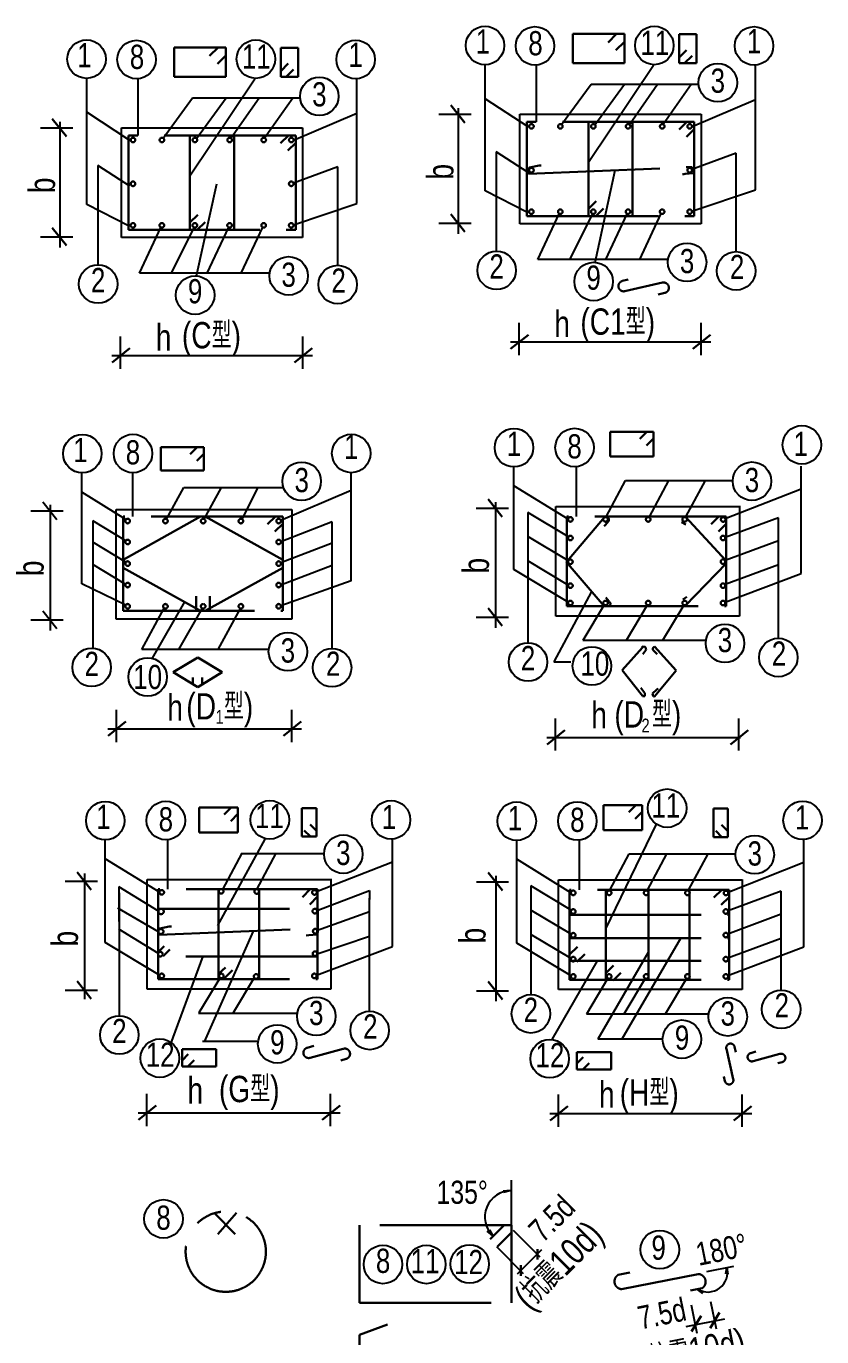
# Model space of a CAD drawing. Extents: x 299218 to 746073, y -331171 to -40619.
# Drawn here: x 432676 to 440236, y -112433 to -99984 of the extents above; entities that cross this region are included whole.
import ezdxf
from ezdxf.enums import TextEntityAlignment as Align

# ---------------------------------------------------------------- set-up
doc = ezdxf.new("R2010")
doc.units = 0
doc.header["$LTSCALE"] = 1000
doc.header["$MEASUREMENT"] = 0
doc.linetypes.add('CENTER', pattern=[2, 1.25, -0.25, 0.25, -0.25])
doc.layers.add('1', color=1, linetype='CENTER', lineweight=30)
doc.layers.add('2', color=7, linetype='Continuous')
doc.styles.add('GS_Rein', font='GS_TXT.shx', dxfattribs={"width": 0.7, "bigfont": 'GS_HZTXT.shx'})

msp = doc.modelspace()

# ---------------------------------------------------------------- linework, layer by layer
at = {"layer": '1', "color": 6}
for p, q in [((438360.3, -100057.1, -10465.2), (437869.7, -100057.1, -10465.2)), ((437869.7, -100057.1, -10465.2), (437869.7, -100334.7, -10465.2)), ((438284.9, -100057.1, -10465.2), (438205, -100137, -10465.2)), ((438360.3, -100334.7, -10465.2), (438360.3, -100057.1, -10465.2)), ((438880.5, -100058.2, -10465.2), (439045, -100058.2, -10465.2)), ((438880.5, -100336, -10465.2), (438880.5, -100058.2, -10465.2)), ((439045, -100058.2, -10465.2), (439045, -100336, -10465.2)), ((434573.9, -100186.5, -10465.2), (434083.4, -100186.5, -10465.2)), ((434083.4, -100186.5, -10465.2), (434083.4, -100464.1, -10465.2)), ((434498.6, -100186.5, -10465.2), (434418.6, -100266.5, -10465.2)), ((434573.9, -100464.1, -10465.2), (434573.9, -100186.5, -10465.2)), ((435094.2, -100187.6, -10465.2), (435258.7, -100187.6, -10465.2)), ((435094.2, -100465.5, -10465.2), (435094.2, -100187.6, -10465.2)), ((435258.7, -100187.6, -10465.2), (435258.7, -100465.5, -10465.2)), ((438360.3, -100132.5, -10465.2), (438280.3, -100212.4, -10465.2)), ((438880.5, -100281, -10465.2), (438951.6, -100209.9, -10465.2)), ((434573.9, -100261.9, -10465.2), (434494, -100341.8, -10465.2)), ((435094.2, -100410.4, -10465.2), (435165.2, -100339.4, -10465.2)), ((437869.7, -100334.7, -10465.2), (438360.3, -100334.7, -10465.2)), ((439045, -100336, -10465.2), (438880.5, -100336, -10465.2)), ((438932.2, -100336, -10465.2), (439003.2, -100265, -10465.2)), ((434083.4, -100464.1, -10465.2), (434573.9, -100464.1, -10465.2)), ((435258.7, -100465.5, -10465.2), (435094.2, -100465.5, -10465.2)), ((435145.8, -100465.5, -10465.2), (435216.8, -100394.4, -10465.2)), ((436710.3, -100734.2, -10465.2), (436845.3, -100903, -10465.2)), ((432924, -100863.6, -10465.2), (433058.9, -101032.4, -10465.2)), ((439023.2, -100892.2, -10465.2), (437433.2, -100892.2, -10465.2)), ((437433.2, -100892.2, -10465.2), (437433.2, -101789.3, -10465.2)), ((438017.8, -101789.3, -10465.2), (438017.8, -100892.2, -10465.2)), ((438438.6, -101789.3, -10465.2), (438438.6, -100892.2, -10465.2)), ((438953.4, -100892.2, -10465.2), (438879.4, -100966.2, -10465.2)), ((439023.2, -100961.9, -10465.2), (438949.2, -101035.9, -10465.2)), ((439023.2, -101789.3, -10465.2), (439023.2, -100892.2, -10465.2)), ((435236.9, -101021.6, -10465.2), (433646.8, -101021.6, -10465.2)), ((433646.8, -101021.6, -10465.2), (433646.8, -101918.8, -10465.2)), ((434231.4, -101918.8, -10465.2), (434231.4, -101021.6, -10465.2)), ((434652.2, -101918.8, -10465.2), (434652.2, -101021.6, -10465.2)), ((435167.1, -101021.6, -10465.2), (435093.1, -101095.6, -10465.2)), ((435236.9, -101918.8, -10465.2), (435236.9, -101021.6, -10465.2)), ((435236.9, -101091.4, -10465.2), (435162.9, -101165.4, -10465.2)), ((437449.5, -101386.1), (439002.9, -101321.9)), ((438017.8, -101719.6, -10465.2), (438091.8, -101645.6, -10465.2)), ((434231.4, -101849, -10465.2), (434305.4, -101775, -10465.2)), ((436710.3, -101769.4, -10465.2), (436845.3, -101938.1, -10465.2)), ((437433.2, -101789.3, -10465.2), (439023.2, -101789.3, -10465.2)), ((438087.6, -101789.3, -10465.2), (438161.6, -101715.3, -10465.2)), ((432924, -101898.8, -10465.2), (433058.9, -102067.5, -10465.2)), ((433646.8, -101918.8, -10465.2), (435236.9, -101918.8, -10465.2)), ((434301.2, -101918.8, -10465.2), (434375.2, -101844.8, -10465.2)), ((438342.1, -102403.8), (438394.9, -102391.3)), ((438365.1, -102501.1), (438721.3, -102419.8)), ((438682, -102531.8), (438744.4, -102517.1)), ((437448.2, -102914.1, -10465.2), (437279.4, -103049, -10465.2)), ((439179.4, -102914.1, -10465.2), (439010.7, -103049, -10465.2)), ((433661.8, -103043.5, -10465.2), (433493.1, -103178.4, -10465.2)), ((435393.1, -103043.5, -10465.2), (435224.3, -103178.4, -10465.2)), ((438635.3, -103836.9), (438226.5, -103836.9)), ((438226.5, -103836.9), (438226.5, -104069.8)), ((438572.5, -103836.9), (438505.9, -103903.5)), ((438635.3, -103899.7), (438568.7, -103966.3)), ((438635.3, -104069.8), (438635.3, -103836.9)), ((433955.1, -103981.8), (433955.1, -104203.8)), ((434363.9, -103981.8), (433955.1, -103981.8)), ((434301.1, -103981.8), (434234.5, -104048.4)), ((434363.9, -104044.6), (434297.3, -104111.2)), ((434363.9, -104203.8), (434363.9, -103981.8)), ((438226.5, -104069.8), (438635.3, -104069.8)), ((433955.1, -104203.8), (434363.9, -104203.8)), ((437064.8, -104476.3), (437199.7, -104645.1)), ((435113.1, -104641.5), (433596.7, -104641.5)), ((433596.7, -105052), (434332, -104641.5)), ((433596.7, -104641.5), (433596.7, -105538.6)), ((435113.1, -105052), (434377.8, -104641.5)), ((435043.3, -104641.5), (434969.3, -104715.5)), ((435113.1, -105538.6), (435113.1, -104641.5)), ((437812.3, -104639.6), (437812.3, -105494.2)), ((439328.7, -104639.6), (437812.3, -104639.6)), ((438904.3, -104694.5), (438945.2, -104718.4)), ((438942, -104643), (439323.4, -105058.1)), ((439184.6, -104713.7), (439258.6, -104639.7)), ((439328.7, -105494.2), (439328.7, -104639.6)), ((435113.1, -104711.2), (435039.1, -104785.2)), ((439254.4, -104783.5), (439328.4, -104709.5)), ((433596.7, -105128.1), (434332, -105538.6)), ((435113.1, -105128.1), (434377.8, -105538.6)), ((438938.4, -105490.7), (439330.2, -105085.8)), ((434290.8, -105540.5), (434290.8, -105398)), ((434419.4, -105540.5), (434419.4, -105398)), ((438914.3, -105428.9), (438952, -105405)), ((433596.7, -105538.6), (435113.1, -105538.6)), ((437064.8, -105511.5), (437199.7, -105680.2)), ((437812.3, -105494.2), (439328.7, -105494.2)), ((438339.7, -106101.6), (438531.9, -105884.1)), ((438646.4, -105875.1), (438850.7, -106103.3)), ((434072.9, -106121.2), (434305.4, -105979.6)), ((434537.8, -106121.2), (434305.4, -105979.6)), ((434072.9, -106121.2), (434305.4, -106262.8)), ((434260.6, -106236.9), (434260.6, -106171)), ((434537.8, -106121.2), (434305.4, -106262.8)), ((434347.8, -106236.9), (434347.8, -106171)), ((438339.7, -106101.6), (438531.9, -106344.7)), ((438850.7, -106103.3), (438646.4, -106352.4)), ((433622.6, -106589.4), (433453.8, -106724.3)), ((435289.7, -106589.4), (435120.9, -106724.3)), ((437793.6, -106671.4), (437624.8, -106806.4)), ((439537.7, -106671.4), (439369, -106806.4)), ((434318, -107404.4, -7848.9), (434318, -107641.8, -7848.9)), ((434685.9, -107404.4, -7848.9), (434318, -107404.4, -7848.9)), ((434623.1, -107404.4, -7848.9), (434556.5, -107471, -7848.9)), ((434685.9, -107641.8, -7848.9), (434685.9, -107404.4, -7848.9)), ((435296, -107411.2, -7848.9), (435433.1, -107411.2, -7848.9)), ((435296, -107681.6, -7848.9), (435296, -107411.2, -7848.9)), ((435433.1, -107411.2, -7848.9), (435433.1, -107681.6, -7848.9)), ((438530.2, -107384.6, -2616.3), (438162.3, -107384.6, -2616.3)), ((438162.3, -107384.6, -2616.3), (438162.3, -107622.1, -2616.3)), ((438467.4, -107384.6, -2616.3), (438400.8, -107451.2, -2616.3)), ((438530.2, -107622.1, -2616.3), (438530.2, -107384.6, -2616.3)), ((439206.3, -107416.1, -2616.3), (439343.4, -107416.1, -2616.3)), ((439206.3, -107686.6, -2616.3), (439206.3, -107416.1, -2616.3)), ((439343.4, -107416.1, -2616.3), (439343.4, -107686.6, -2616.3)), ((434685.9, -107467.1, -7848.9), (434619.3, -107533.7, -7848.9)), ((438530.2, -107447.4, -2616.3), (438463.6, -107514, -2616.3)), ((434318, -107641.8, -7848.9), (434685.9, -107641.8, -7848.9)), ((435433.1, -107681.6, -7848.9), (435296, -107681.6, -7848.9)), ((435377.3, -107681.6, -7848.9), (435318.1, -107622.4, -7848.9)), ((435433.1, -107625.8, -7848.9), (435373.9, -107566.6, -7848.9)), ((438162.3, -107622.1, -2616.3), (438530.2, -107622.1, -2616.3)), ((439343.4, -107686.6, -2616.3), (439206.3, -107686.6, -2616.3)), ((439287.6, -107686.6, -2616.3), (439228.4, -107627.4, -2616.3)), ((439343.4, -107630.8, -2616.3), (439284.2, -107571.6, -2616.3)), ((433159.3, -108018.9, -7848.9), (433294.2, -108187.7, -7848.9)), ((437065.6, -108023.9, -2616.3), (437200.6, -108192.7, -2616.3)), ((433928.8, -108182.2, -7848.9), (433928.8, -109036.8, -7848.9)), ((435445.2, -108182.2, -7848.9), (433928.8, -108182.2, -7848.9)), ((434503.5, -108184, -7848.9), (434503.5, -109032.4, -7848.9)), ((434888.5, -108184, -7848.9), (434888.5, -109036.3, -7848.9)), ((435301.1, -108256.4, -7848.9), (435375.1, -108182.4, -7848.9)), ((435445.2, -109036.8, -7848.9), (435445.2, -108182.2, -7848.9)), ((438979.6, -109033.6, -2616.3), (438979.6, -108178.9, -2616.3)), ((435370.9, -108326.1, -7848.9), (435444.9, -108252.1, -7848.9)), ((437839.1, -108187.2, -2616.3), (437839.1, -109041.8, -2616.3)), ((439355.6, -108187.2, -2616.3), (437839.1, -108187.2, -2616.3)), ((438183.9, -109041.8, -2616.3), (438183.9, -108187.2, -2616.3)), ((438588.3, -109041.8, -2616.3), (438588.3, -108187.2, -2616.3)), ((439211.4, -108261.3, -2616.3), (439285.4, -108187.3, -2616.3)), ((439281.2, -108331.1, -2616.3), (439355.2, -108257.1, -2616.3)), ((439355.6, -109041.8, -2616.3), (439355.6, -108187.2, -2616.3)), ((433928.8, -108366.8, -7848.9), (435446.7, -108366.8, -7848.9)), ((435446.7, -108366.8, -7848.9), (435443, -108822.3, -7848.9)), ((437839.1, -108425.2, -2616.3), (439355.6, -108425.2, -2616.3)), ((433936.2, -108614.8, -7848.9), (435426.4, -108553.4, -7848.9)), ((433928.8, -108822.3, -7848.9), (433928.8, -108573, -7848.9)), ((433928.8, -108573, -7848.9), (433928.8, -108610.8, -7848.9)), ((437839.1, -108646.5, -2616.3), (439355.6, -108646.5, -2616.3)), ((433928.8, -108780.5, -7848.9), (433985.9, -108721.8, -7848.9)), ((433978.6, -108817.1, -7848.9), (434039.3, -108755.7, -7848.9)), ((437839.1, -108801.7, -2616.3), (437913.1, -108727.6, -2616.3)), ((437908.9, -108871.4, -2616.3), (437982.9, -108797.4, -2616.3)), ((435443, -108822.3, -7848.9), (433928.8, -108822.3, -7848.9)), ((434503.5, -108986.7, -7848.9), (434569.9, -108925.4, -7848.9)), ((437839.1, -108862.9, -2616.3), (439355.6, -108862.9, -2616.3)), ((438183.9, -108979.8, -2616.3), (438257.9, -108905.8, -2616.3)), ((433159.3, -109054.1, -7848.9), (433294.2, -109222.9, -7848.9)), ((433928.8, -109036.8, -7848.9), (435445.2, -109036.8, -7848.9)), ((434553.3, -109032.4, -7848.9), (434619.6, -108965.8, -7848.9)), ((434619.6, -108965.8, -7848.9), (434636.2, -108950.2, -7848.9)), ((437839.1, -109041.8, -2616.3), (439355.6, -109041.8, -2616.3)), ((438253.7, -109049.5, -2616.3), (438327.7, -108975.5, -2616.3)), ((437065.6, -109059.1, -2616.3), (437200.6, -109227.8, -2616.3)), ((435407.8, -109669.8, -7848.9), (435346.1, -109687.5, -7848.9)), ((439419.7, -109729.6, -2616.3), (439407.8, -109679, -2616.3)), ((434156.9, -109700.2, -7848.9), (434156.9, -109864.5, -7848.9)), ((434480.6, -109700.2, -7848.9), (434156.9, -109700.2, -7848.9)), ((434156.9, -109808.6, -7848.9), (434216.1, -109749.4, -7848.9)), ((434480.9, -109864.5, -7848.9), (434480.9, -109700.2, -7848.9)), ((435689.3, -109697.3, -7848.9), (435373.6, -109783.6, -7848.9)), ((435716.8, -109793.5, -7848.9), (435664.6, -109808.4, -7848.9)), ((437909.2, -109728.4, -2616.3), (437909.2, -109892.7, -2616.3)), ((438232.9, -109728.4, -2616.3), (437909.2, -109728.4, -2616.3)), ((437909.2, -109836.9, -2616.3), (437968.4, -109777.7, -2616.3)), ((438233.2, -109892.7, -2616.3), (438233.2, -109728.4, -2616.3)), ((439394.8, -109986.2, -2616.3), (439329, -109697.7, -2616.3)), ((439610.3, -109723.4, -2616.3), (439560.3, -109737.7, -2616.3)), ((439838.3, -109745.7, -2616.3), (439582.5, -109815.5, -2616.3)), ((434156.9, -109864.5, -7848.9), (434480.9, -109864.5, -7848.9)), ((434212.7, -109864.5, -7848.9), (434271.9, -109805.3, -7848.9)), ((437909.2, -109892.7, -2616.3), (438233.2, -109892.7, -2616.3)), ((437965, -109892.7, -2616.3), (438024.2, -109833.5, -2616.3)), ((439860.6, -109823.5, -2616.3), (439818.3, -109835.6, -2616.3)), ((439316, -110004.9, -2616.3), (439305.9, -109962.1, -2616.3)), ((433912.2, -110237, -7848.9), (433743.4, -110372, -7848.9)), ((435658.4, -110237, -7848.9), (435489.6, -110372, -7848.9)), ((437822.5, -110243.5, -2616.3), (437653.7, -110378.4, -2616.3)), ((439568.7, -110243.5, -2616.3), (439399.9, -110378.4, -2616.3)), ((434462.2, -111257.3, -5232.6), (434662.3, -111457.3, -5232.6)), ((434674.8, -111257.3, -5232.6), (434495.5, -111457.3, -5232.6)), ((435843.7, -111371.6, -5232.6), (435843.7, -112109.5, -5232.6)), ((437286, -111371.6, -5232.6), (435843.7, -111371.6, -5232.6)), ((437216.2, -111371.6, -5232.6), (437083.3, -111504.4, -5232.6)), ((437286, -112109.5, -5232.6), (437286, -111371.6, -5232.6)), ((437286, -111441.3, -5232.6), (437153.1, -111574.2, -5232.6)), ((437533.1, -111600.8, -5232.6), (437533.1, -111700.5, -5232.6)), ((437376.6, -111753.8, -5232.6), (437376.6, -111853.5, -5232.6)), ((438299.8, -111846.2, -5232.6), (438411, -111823, -5232.6)), ((438333.1, -111980.6, -5232.6), (439061.6, -111836.9, -5232.6)), ((438989, -111994.2, -5232.6), (439100.2, -111971, -5232.6)), ((435843.7, -112109.5, -5232.6), (437286, -112109.5, -5232.6)), ((435843.3, -112414, -5232.6), (436109.3, -112317.3, -5232.6)), ((435843.3, -112619.7, -5232.6), (435843.3, -112414, -5232.6))]:
    msp.add_line(p, q, dxfattribs=at)
at = {"layer": '1', "color": 6, "ltscale": 15}
for p, q in [((439089.1, -112235.7, -5232.6), (438998.2, -112383.9, -5232.6)), ((439265.4, -112203.7, -5232.6), (439174.5, -112351.9, -5232.6))]:
    msp.add_line(p, q, dxfattribs=at)
at = {"layer": '1', "color": 6}
for points in [[(437453.2, -101386.1), (437442.1, -101365.2), (437445.8, -101344.3), (437458.7, -101324.7), (437549, -101307.8), (437569.2, -101307.8)], [(439012.2, -101321.9), (439015.8, -101341.5), (439019.5, -101371.5), (439015.8, -101379.3), (438936.6, -101387.1), (438912.7, -101391.1)], [(438526.5, -105886.9), (438542.6, -105876.5), (438553.2, -105880.3), (438563.9, -105888.8), (438565.3, -105895.4), (438567.9, -105907.7), (438563.9, -105911.5), (438534.6, -105950.3)], [(438646.4, -105879), (438637.2, -105881.6), (438631.7, -105894.6), (438629.9, -105907.7), (438670.3, -105949.4)], [(438533.2, -106346.6), (438550.6, -106349.4), (438554.6, -106346.6), (438554.6, -106340.9), (438554.6, -106332.4), (438554.6, -106320.1), (438515.9, -106269)], [(438646.4, -106352.4), (438635.4, -106352.4), (438629.9, -106339.4), (438628, -106322.4), (438668.5, -106283.3), (438679.6, -106274.2)]]:
    msp.add_lwpolyline(points, dxfattribs=at)
for points in [[(437816.3, -105065.2), (438171.5, -104646.5), (438188.1, -104646.5, -0.6939179), (438204.7, -104690.9), (438167.9, -104732.6)], [(437807.1, -105071.7), (438167.9, -105491.6), (438201, -105494.3, 0.7831328), (438215.7, -105449.9), (438184.4, -105412.1)]]:
    msp.add_lwpolyline(points, format="xyb", dxfattribs=at)
at = {"layer": '1', "color": 6, "elevation": -7848.9}
for points in [[(433939.9, -108614.8), (433928.8, -108593.9), (433932.5, -108573), (433945.4, -108553.4), (434035.7, -108536.4), (434055.9, -108536.4)], [(435435.6, -108553.4), (435439.3, -108573), (435443, -108603), (435439.3, -108610.8), (435360.1, -108618.7), (435336.2, -108622.6)]]:
    msp.add_lwpolyline(points, dxfattribs=at)
at = {"layer": '1', "color": 6}
for centre, radius in [((437476.8, -100935.2, -10465.2), 21.8), ((437751.6, -100935.2, -10465.2), 21.8), ((438065.2, -100935.2, -10465.2), 21.8), ((438395.4, -100935.2, -10465.2), 21.8), ((438719.3, -100935.2, -10465.2), 21.8), ((438981, -100935.2, -10465.2), 21.8), ((433690.4, -101064.6, -10465.2), 21.8), ((433965.3, -101064.6, -10465.2), 21.8), ((434278.8, -101064.6, -10465.2), 21.8), ((434609.1, -101064.6, -10465.2), 21.8), ((434932.9, -101064.6, -10465.2), 21.8), ((435194.7, -101064.6, -10465.2), 21.8), ((437476.8, -101351.2, -10465.2), 21.8), ((438981, -101351.2, -10465.2), 21.8), ((433690.4, -101480.7, -10465.2), 21.8), ((435194.7, -101480.7, -10465.2), 21.8), ((437476.2, -101745.8, -10465.2), 21.8), ((437751, -101745.8, -10465.2), 21.8), ((438064.6, -101745.8, -10465.2), 21.8), ((438394.9, -101745.8, -10465.2), 21.8), ((438718.7, -101745.8, -10465.2), 21.8), ((438980.4, -101745.8, -10465.2), 21.8), ((433689.8, -101875.2, -10465.2), 21.8), ((433964.7, -101875.2, -10465.2), 21.8), ((434278.2, -101875.2, -10465.2), 21.8), ((434608.5, -101875.2, -10465.2), 21.8), ((434932.4, -101875.2, -10465.2), 21.8), ((435194.1, -101875.2, -10465.2), 21.8), ((433640.3, -104684.5), 21.8), ((433998.8, -104684.5), 21.8), ((434357.3, -104684.5), 21.8), ((434715.8, -104684.5), 21.8), ((435074.5, -104684.5), 21.8), ((437847.2, -104668.6), 21.8), ((438180.9, -104668.6), 21.8), ((438586.3, -104668.6), 21.8), ((438933.5, -104668.6), 21.8), ((439298.7, -104669.6), 21.8), ((437847.2, -104845.5), 21.8), ((439296.9, -104845.5), 21.8), ((433640.3, -104883), 21.8), ((435074.5, -104883), 21.8), ((433640.3, -105088.7), 21.8), ((435074.5, -105088.7), 21.8), ((437847.2, -105071.5), 21.8), ((439296.9, -105069.6), 21.8), ((433640.3, -105292.3), 21.8), ((435074.5, -105292.3), 21.8), ((437847.2, -105298.2), 21.8), ((439296.9, -105298.2), 21.8), ((437847.2, -105462.5), 21.8), ((438180.9, -105462.5), 21.8), ((438586.3, -105462.5), 21.8), ((438933.5, -105462.5), 21.8), ((439296.9, -105462.5), 21.8), ((433640.3, -105494.1), 21.8), ((433998.8, -105494.1), 21.8), ((434357.3, -105494.1), 21.8), ((434715.8, -105494.1), 21.8), ((435074.5, -105494.1), 21.8), ((434528.3, -108202.1, -7848.9), 21.8), ((434866.4, -108203.4, -7848.9), 21.8), ((433963.7, -108211.2, -7848.9), 21.8), ((435415.2, -108212.3, -7848.9), 21.8), ((437874, -108216.2, -2616.3), 21.8), ((438215.5, -108216.2, -2616.3), 21.8), ((438566.8, -108216.2, -2616.3), 21.8), ((438958.8, -108216.2, -2616.3), 21.8), ((439325.5, -108217.2, -2616.3), 21.8), ((433957.4, -108393.5, -7848.9), 25.6), ((435418.1, -108390, -7848.9), 21.8), ((437874, -108393.1, -2616.3), 21.8), ((439323.7, -108393.1, -2616.3), 21.8), ((433955.5, -108583.4, -7848.9), 23.9), ((435422.5, -108580.3, -7848.9), 21.8), ((437874, -108619.1, -2616.3), 21.8), ((439323.7, -108617.2, -2616.3), 21.8), ((433950.8, -108798.5, -7848.9), 21.8), ((435419.9, -108793.7, -7848.9), 21.8), ((437874, -108845.8, -2616.3), 21.8), ((439323.7, -108845.8, -2616.3), 21.8), ((433963.7, -109005.1, -7848.9), 21.8), ((434530.2, -109005.1, -7848.9), 21.8), ((434860.9, -109010.3, -7848.9), 21.8), ((435413.4, -109005.1, -7848.9), 21.8), ((437874, -109010.1, -2616.3), 21.8), ((438215.5, -109010.1, -2616.3), 21.8), ((438566.8, -109010.1, -2616.3), 21.8), ((438958.8, -109010.1, -2616.3), 21.8), ((439323.7, -109010.1, -2616.3), 21.8), ((434572.1, -111624.8, -5232.6), 381.3)]:
    msp.add_circle(centre, radius, dxfattribs=at)
for centre, radius, start, end in [((438353.6, -102452.4), 50, 103.32426, 283.32426), ((438732.9, -102468.4), 50, 283.32426, 103.32426), ((439368.4, -109688.4, -2616.3), 40.5, 13.32426, 193.32426), ((435359.8, -109735.5, -7848.9), 50, 105.94317, 285.94317), ((435703.1, -109745.4, -7848.9), 50, 285.94317, 105.94317), ((439571.4, -109776.6, -2616.3), 40.5, 105.94317, 285.94317), ((439849.4, -109784.6, -2616.3), 40.5, 285.94317, 105.94317), ((439355.4, -109995.6, -2616.3), 40.5, 193.32426, 13.32426), ((438338.7, -111907.9, -5232.6), 72.9, 122.25893, 265.56454), ((439058.2, -111910.5, -5232.6), 73.7, 304.82317, 87.29802)]:
    msp.add_arc(centre, radius, start, end, dxfattribs=at)
at = {"layer": '2', "color": 2, "ltscale": 15}
for p, q in [((437037.3, -101547.8, -10465.2), (437037.3, -100349.9, -10465.2)), ((437525.5, -100892.2, -10465.2), (437525.5, -100353.1, -10465.2)), ((438017.8, -101274.2, -10465.2), (438635.4, -100352.9, -10465.2)), ((439605.5, -101538.2, -10465.2), (439605.5, -100348.7, -10465.2)), ((433250.9, -101677.2, -10465.2), (433250.9, -100479.3, -10465.2)), ((433739.1, -101021.6, -10465.2), (433739.1, -100482.6, -10465.2)), ((434231.4, -101403.7, -10465.2), (434849, -100482.3, -10465.2)), ((435819.2, -101667.6, -10465.2), (435819.2, -100478.2, -10465.2)), ((437763.4, -100916.9, -10465.2), (438043.6, -100533.3, -10465.2)), ((438043.6, -100533.3, -10465.2), (439065.5, -100533.3, -10465.2)), ((438080.2, -100919.4, -10465.2), (438362.3, -100533.3, -10465.2)), ((438407.4, -100917, -10465.2), (438675.7, -100533.3, -10465.2)), ((438727.6, -100915, -10465.2), (438994.5, -100533.3, -10465.2)), ((433977.1, -101046.3, -10465.2), (434257.3, -100662.7, -10465.2)), ((434257.3, -100662.7, -10465.2), (435279.2, -100662.7, -10465.2)), ((434293.9, -101048.9, -10465.2), (434576, -100662.7, -10465.2)), ((434621.1, -101046.4, -10465.2), (434889.3, -100662.7, -10465.2)), ((434941.3, -101044.5, -10465.2), (435208.2, -100662.7, -10465.2)), ((437446.4, -100938.5, -10465.2), (437037.3, -100672.4, -10465.2)), ((439002.8, -100936, -10465.2), (439605.5, -100679.7, -10465.2)), ((433660, -101067.9, -10465.2), (433250.9, -100801.8, -10465.2)), ((435216.4, -101065.5, -10465.2), (435819.2, -100809.2, -10465.2)), ((436904.3, -100823.7, -10465.2), (436598.3, -100823.7, -10465.2)), ((436781.9, -100763.3, -10465.2), (436781.9, -101956.2, -10465.2)), ((437367.2, -100819.8, -10465.2), (439088.8, -100819.8, -10465.2)), ((437367.2, -101862.1, -10465.2), (437367.2, -100819.8, -10465.2)), ((439088.8, -100819.8, -10465.2), (439088.8, -101862.1, -10465.2)), ((433117.9, -100953.2, -10465.2), (432812, -100953.2, -10465.2)), ((432995.6, -100892.7, -10465.2), (432995.6, -102085.6, -10465.2)), ((433580.9, -100949.2, -10465.2), (435302.5, -100949.2, -10465.2)), ((433580.9, -101991.5, -10465.2), (433580.9, -100949.2, -10465.2)), ((435302.5, -100949.2, -10465.2), (435302.5, -101991.5, -10465.2)), ((437142.7, -101178.4, -10465.2), (437142.7, -102120.3, -10465.2)), ((437446.4, -101373.9, -10465.2), (437142.7, -101178.4, -10465.2)), ((439422.1, -101190.6, -10465.2), (439001.3, -101345.2, -10465.2)), ((439422.1, -102125.4, -10465.2), (439422.1, -101190.6, -10465.2)), ((433356.4, -101307.8, -10465.2), (433356.4, -102249.7, -10465.2)), ((433660, -101503.3, -10465.2), (433356.4, -101307.8, -10465.2)), ((435635.7, -101320, -10465.2), (435214.9, -101474.6, -10465.2)), ((435635.7, -102254.8, -10465.2), (435635.7, -101320, -10465.2)), ((437446.4, -101756.5, -10465.2), (437037.3, -101547.8, -10465.2)), ((439001.4, -101739.7, -10465.2), (439605.5, -101538.2, -10465.2)), ((433660, -101886, -10465.2), (433250.9, -101677.2, -10465.2)), ((435215, -101869.1, -10465.2), (435819.2, -101667.6, -10465.2)), ((437537.9, -102200.3, -10465.2), (437741.7, -101765.5, -10465.2)), ((438055.8, -101765.7, -10465.2), (437839.5, -102200.3, -10465.2)), ((438383.9, -101764.6, -10465.2), (438179.7, -102200.3, -10465.2)), ((438706.7, -101763.9, -10465.2), (438502.1, -102200.3, -10465.2)), ((433751.5, -102329.7, -10465.2), (433955.4, -101894.9, -10465.2)), ((434269.4, -101895.1, -10465.2), (434053.2, -102329.7, -10465.2)), ((434597.5, -101894, -10465.2), (434393.3, -102329.7, -10465.2)), ((434920.3, -101893.4, -10465.2), (434715.7, -102329.7, -10465.2)), ((436904.3, -101858.9, -10465.2), (436598.3, -101858.9, -10465.2)), ((439088.8, -101862.1, -10465.2), (437367.2, -101862.1, -10465.2)), ((433117.9, -101988.3, -10465.2), (432812, -101988.3, -10465.2)), ((435302.5, -101991.5, -10465.2), (433580.9, -101991.5, -10465.2)), ((438774.9, -102200.3, -10465.2), (437537.9, -102200.3, -10465.2)), ((434988.6, -102329.7, -10465.2), (433751.5, -102329.7, -10465.2)), ((437358.7, -103108, -10465.2), (437358.7, -102802.1, -10465.2)), ((439089.9, -103108, -10465.2), (439089.9, -102802.1, -10465.2)), ((433572.3, -103237.5, -10465.2), (433572.3, -102931.5, -10465.2)), ((435303.6, -103237.5, -10465.2), (435303.6, -102931.5, -10465.2)), ((439181.8, -102985.6, -10465.2), (437277, -102985.6, -10465.2)), ((435395.4, -103115.1, -10465.2), (433490.7, -103115.1, -10465.2)), ((437310.5, -105146), (437310.5, -104170.8)), ((437905.4, -104639.6), (437905.4, -104168.1)), ((440039.6, -105182.6), (440039.6, -104162.5)), ((433204.6, -105281.7), (433204.6, -104227)), ((433689, -104641.5), (433689, -104225.7)), ((435764.3, -105251.8), (435764.3, -104225)), ((438186.8, -104644.2), (438371.5, -104299)), ((438371.5, -104299), (439389.8, -104299)), ((438597.9, -104644.2), (438782.5, -104299)), ((438945, -104644.2), (439129.6, -104299)), ((433623, -104671.2), (433204.6, -104409.7)), ((434010.1, -104665.8), (434173.8, -104366.8)), ((434173.8, -104366.8), (435112.9, -104366.8)), ((434367.9, -104665.4), (434531.3, -104366.8)), ((434727.9, -104666.3), (434880.3, -104366.8)), ((435095, -104677.2), (435764.3, -104391.9)), ((437825.5, -104667), (437310.5, -104350)), ((439318.7, -104661.1), (440039.6, -104378.2)), ((432904.7, -104530.9), (432904.7, -105723.8)), ((433530.8, -104575.5), (435200.7, -104575.5)), ((433530.8, -105617.8), (433530.8, -104575.5)), ((435200.7, -104575.5), (435200.7, -105617.8)), ((437258.7, -104565.8), (436952.8, -104565.8)), ((437136.3, -104505.4), (437136.3, -105698.3)), ((437708.2, -105587.7), (437708.2, -104545.4)), ((437708.2, -104545.4), (439452.5, -104545.4)), ((439452.5, -104541.2), (439452.5, -105587.7)), ((433027.1, -104591.3), (432721.2, -104591.3)), ((433623.1, -104872.9), (433310.1, -104682.7)), ((433310.1, -104682.7), (433310.1, -105892)), ((435582.6, -104692.9), (435095.4, -104880.4)), ((435582.6, -105894.2), (435582.6, -104692.9)), ((437442.8, -104603.3), (437442.8, -105840.6)), ((437828.8, -104833.8), (437442.8, -104603.3)), ((439823, -104653.8), (439318.2, -104840.7)), ((439823, -105797.8), (439823, -104653.8)), ((433623.1, -105075.2), (433310.1, -104885.1)), ((435582.6, -104895.2), (435095.4, -105082.7)), ((437828.9, -105062.2), (437442.8, -104831.7)), ((439823, -104872.6), (439316.5, -105060.1)), ((437826.2, -105292.4), (437442.8, -105063.5)), ((433623.1, -105286.8), (433310.1, -105096.6)), ((435582.6, -105106.7), (435095.4, -105294.2)), ((437826.4, -105456.1), (437310.5, -105146)), ((439823, -105101), (439316.4, -105288.5)), ((439317.2, -105454.6), (440039.6, -105182.6)), ((433621.8, -105482.5), (433204.6, -105281.7)), ((435095.4, -105487.9), (435764.3, -105247.9)), ((438048.8, -105354.1), (437689.7, -106022.8)), ((433775, -105903.5), (433986.6, -105512.2)), ((434179.1, -105453.3), (433872.8, -105987.7)), ((434346.9, -105513.2), (434123.2, -105903.5)), ((434708, -105514.4), (434497.4, -105903.5)), ((438168.2, -105480.2), (437964.9, -105820.1)), ((438577.9, -105482.6), (438375.8, -105820.1)), ((438925.1, -105482.6), (438722.9, -105820.1)), ((433027.1, -105626.5), (432721.2, -105626.5)), ((435200.7, -105617.8), (433530.8, -105617.8)), ((437258.7, -105601), (436952.8, -105601)), ((439452.5, -105587.7), (437708.2, -105587.7)), ((439134.7, -105820.1), (437964.9, -105820.1)), ((434981.1, -105903.5), (433775, -105903.5)), ((437689.7, -106022.8), (437850.6, -106022.8)), ((433533, -106783.4), (433533, -106477.4)), ((435200.2, -106783.4), (435200.2, -106477.4)), ((437704.1, -106865.4), (437704.1, -106559.4)), ((439448.2, -106865.4), (439448.2, -106559.4)), ((435292, -106661), (433451.4, -106661)), ((439463, -106743), (437622.4, -106743)), ((438184.7, -108557.3, -2616.3), (438664, -107563.5, -2616.3)), ((433427, -108688.7, -7848.9), (433427, -107713.5, -7848.9)), ((434021.9, -108182.2, -7848.9), (434021.9, -107710.7, -7848.9)), ((434944.8, -107705.4, -7848.9), (434494.5, -108524.8, -7848.9)), ((436156.1, -108725.3, -7848.9), (436156.1, -107705.2, -7848.9)), ((437337.3, -108693.7, -2616.3), (437337.3, -107718.4, -2616.3)), ((437932.2, -108187.2, -2616.3), (437932.2, -107715.7, -2616.3)), ((440066.4, -108730.2, -2616.3), (440066.4, -107710.1, -2616.3)), ((433942, -108209.7, -7848.9), (433427, -107892.6, -7848.9)), ((434543.5, -108183, -7848.9), (434728.1, -107837.7, -7848.9)), ((434719.1, -107841.7, -7848.9), (435506.3, -107841.7, -7848.9)), ((434867.7, -108183, -7848.9), (435052.3, -107837.7, -7848.9)), ((435435.2, -108203.8, -7848.9), (436156.1, -107920.8, -7848.9)), ((437852.3, -108214.6, -2616.3), (437337.3, -107897.6, -2616.3)), ((438221.4, -108191.8, -2616.3), (438406.1, -107846.6, -2616.3)), ((438406.1, -107846.6, -2616.3), (439416.6, -107846.6, -2616.3)), ((438578.3, -108191.8, -2616.3), (438763, -107846.6, -2616.3)), ((438970.4, -108191.8, -2616.3), (439155, -107846.6, -2616.3)), ((439345.6, -108208.7, -2616.3), (440066.4, -107925.8, -2616.3)), ((433230.9, -108032.2, -7848.9), (433230.9, -109225.1, -7848.9)), ((437137.2, -108053, -2616.3), (437137.2, -109245.9, -2616.3)), ((433353.3, -108108.5, -7848.9), (433047.3, -108108.5, -7848.9)), ((433932.5, -108391.6, -7848.9), (433554.9, -108159.2, -7848.9)), ((433554.9, -108159.2, -7848.9), (433554.9, -108486.8, -7848.9)), ((433824.7, -109130.3, -7848.9), (433824.7, -108088, -7848.9)), ((433824.7, -108088, -7848.9), (435569, -108088, -7848.9)), ((435569, -108083.8, -7848.9), (435569, -109130.3, -7848.9)), ((437259.6, -108113.4, -2616.3), (436953.6, -108113.4, -2616.3)), ((437469.6, -108150.9, -2616.3), (437469.6, -109182, -2616.3)), ((437855.6, -108381.4, -2616.3), (437469.6, -108150.9, -2616.3)), ((437735.1, -109135.3, -2616.3), (437735.1, -108093, -2616.3)), ((437735.1, -108093, -2616.3), (439479.3, -108093, -2616.3)), ((439479.3, -108088.8, -2616.3), (439479.3, -109135.3, -2616.3)), ((433559.3, -108217.1, -7848.9), (433559.3, -109383.2, -7848.9)), ((435430.1, -108387.7, -7848.9), (435938.5, -108194.5, -7848.9)), ((435938.5, -108194.5, -7848.9), (435938.5, -108278, -7848.9)), ((435939.5, -109340.4, -7848.9), (435939.5, -108267.6, -7848.9)), ((439849.9, -108201.4, -2616.3), (439345, -108388.3, -2616.3)), ((439849.9, -109139.2, -2616.3), (439849.9, -108201.4, -2616.3)), ((433932.5, -108586, -7848.9), (433547.5, -108362.9, -7848.9)), ((435435.6, -108573, -7848.9), (435938.5, -108394.2, -7848.9)), ((437855.7, -108609.8, -2616.3), (437469.6, -108379.3, -2616.3)), ((439849.9, -108420.2, -2616.3), (439343.3, -108607.7, -2616.3)), ((433932.5, -108792.3, -7848.9), (433554.9, -108561.2, -7848.9)), ((434831.4, -108579.5, -7848.9), (434365.4, -109630.2, -7848.9)), ((435450.4, -108792.3, -7848.9), (435938.5, -108627.8, -7848.9)), ((437853, -108840, -2616.3), (437469.6, -108611.1, -2616.3)), ((438893.4, -108648.4, -2616.3), (438337.1, -109606.7, -2616.3)), ((439849.9, -108648.6, -2616.3), (439343.2, -108836.1, -2616.3)), ((433942.9, -108998.7, -7848.9), (433427, -108688.7, -7848.9)), ((435433.7, -108997.2, -7848.9), (436156.1, -108725.3, -7848.9)), ((437853.2, -109003.7, -2616.3), (437337.3, -108693.7, -2616.3)), ((438588.3, -108776.6, -2616.3), (438106.4, -109606.7, -2616.3)), ((439344, -109002.2, -2616.3), (440066.4, -108730.2, -2616.3)), ((434354.4, -108818, -7848.9), (434048.2, -109651.6, -7848.9)), ((438102.8, -108862.9, -2616.3), (437669.3, -109609.6, -2616.3)), ((434521.1, -109017.6, -7848.9), (434317.8, -109357.5, -7848.9)), ((434845.4, -109017.6, -7848.9), (434642.1, -109357.5, -7848.9)), ((438202.8, -109027.8, -2616.3), (437999.5, -109367.7, -2616.3)), ((438558.4, -109030.2, -2616.3), (438356.3, -109367.7, -2616.3)), ((438950.4, -109030.2, -2616.3), (438748.3, -109367.7, -2616.3)), ((433353.3, -109143.6, -7848.9), (433047.3, -109143.6, -7848.9)), ((435569, -109130.3, -7848.9), (433824.7, -109130.3, -7848.9)), ((437259.6, -109148.6, -2616.3), (436953.6, -109148.6, -2616.3)), ((439479.3, -109135.3, -2616.3), (437735.1, -109135.3, -2616.3)), ((435251.2, -109362.8, -7848.9), (434313.8, -109362.8, -7848.9)), ((439161.5, -109367.7, -2616.3), (437999.5, -109367.7, -2616.3)), ((434350.7, -109626.3, -7848.9), (434880.1, -109626.3, -7848.9)), ((438723.7, -109606.7, -2616.3), (438106.4, -109606.7, -2616.3)), ((433822.6, -110431, -7848.9), (433822.6, -110125, -7848.9)), ((435568.9, -110431, -7848.9), (435568.9, -110125, -7848.9)), ((437733, -110437.4, -2616.3), (437733, -110131.5, -2616.3)), ((439479.2, -110437.4, -2616.3), (439479.2, -110131.5, -2616.3)), ((435660.7, -110308.6, -7848.9), (433741, -110308.6, -7848.9)), ((439571, -110315.1, -2616.3), (437651.3, -110315.1, -2616.3)), ((437208.7, -111048, -5232.6), (437284.5, -111044.6, -5232.6)), ((437284.5, -111044.6, -5232.6), (437211.3, -111063.3, -5232.6)), ((437286, -111371.6, -5232.6), (437286, -110946.3, -5232.6)), ((437076.8, -111415.8, -5232.6), (437108.9, -111475.6, -5232.6)), ((437108.9, -111475.6, -5232.6), (437056.3, -111431.2, -5232.6)), ((437561.3, -111677.9, -5232.6), (437307.1, -111423.7, -5232.6)), ((437401.3, -111834.5, -5232.6), (437147, -111580.3, -5232.6)), ((437344.6, -111835.7, -5232.6), (437575.8, -111604.4, -5232.6)), ((439143.7, -111813.4, -5232.6), (439400.2, -111761.4, -5232.6)), ((439325.1, -111835.8, -5232.6), (439335.1, -111773.8, -5232.6)), ((439335.1, -111773.8, -5232.6), (439344.6, -111838.2, -5232.6)), ((439056.2, -111982.8, -5232.6), (439113.7, -112003.9, -5232.6)), ((439104.3, -112022.1, -5232.6), (439056.2, -111982.8, -5232.6)), ((439050.9, -112401, -5232.6), (438997.9, -112132.4, -5232.6)), ((439233.9, -112361.3, -5232.6), (439182.6, -112101.4, -5232.6)), ((439311.9, -112265.1, -5232.6), (438945.5, -112337.2, -5232.6))]:
    msp.add_line(p, q, dxfattribs=at)
at = {"layer": '2', "color": 6, "ltscale": 15}
for p, q in [((432833.2, -104501.8), (432968.1, -104670.6)), ((432833.2, -105537), (432968.1, -105705.7))]:
    msp.add_line(p, q, dxfattribs=at)
at = {"layer": '2', "color": 2, "ltscale": 15, "elevation": -5232.6}
for points in [[(438081, -102226.8), (438272.1, -101352.1)], [(434294.7, -102356.2), (434485.8, -101481.5)]]:
    msp.add_lwpolyline(points, dxfattribs=at)
at = {"layer": '2', "color": 2, "ltscale": 15}
for centre in [(437035.7, -100167, -10465.2), (437510.6, -100170.8, -10465.2), (438644.4, -100166.7, -10465.2), (439592.3, -100170.6, -10465.2), (433249.4, -100296.5, -10465.2), (433724.3, -100300.3, -10465.2), (434858.1, -100296.1, -10465.2), (435806, -100300, -10465.2), (439248, -100520.7, -10465.2), (435461.6, -100650.1, -10465.2), (438956, -102226.1, -10465.2), (435169.6, -102355.6, -10465.2), (437145.9, -102303.2, -10465.2), (439422.1, -102308.3, -10465.2), (433359.5, -102432.6, -10465.2), (435635.7, -102437.7, -10465.2), (438067.6, -102409.2, -5232.6), (434281.2, -102538.6, -5232.6), (437310.5, -103987.9), (437886.3, -103986.2), (440046.9, -103960.4, 5232.6), (433209.3, -104044.2), (433690.2, -104042.9), (435764.3, -104042.1), (435294, -104306.5), (439572.3, -104305.9), (439315.7, -105846), (435162.6, -105925.4), (439823.2, -105980.7), (433297.5, -106074.4), (435582.6, -106077.1), (437444.5, -106023.4), (438051.3, -106060.8), (433830.3, -106165.6), (438766.6, -107412.1, -2616.3), (433427, -107530.6, -7848.9), (434002.8, -107528.8, -7848.9), (434990.9, -107522.6, -7848.9), (436142.8, -107522.8, -7848.9), (437337.3, -107535.5, -2616.3), (437913.1, -107533.8, -2616.3), (440053.1, -107527.8, -2616.3), (435688.8, -107848.6, -7848.9), (439599.2, -107853.5, -2616.3), (437471.3, -109364.9, -2616.3), (439850, -109322.1, -2616.3), (435432.2, -109388.6, -7848.9), (439342.5, -109393.6, -2616.3), (433561, -109566.1, -7848.9), (435939.7, -109523.3, -7848.9), (438906.6, -109606.7, -2616.3), (435061.3, -109651.3, -7848.9), (433945.8, -109786.5, -7848.9), (437649.8, -109791.4, -2616.3), (433980.4, -111313.1, -5232.6), (438696.9, -111605.1, -5232.6), (436065.7, -111745.8, -5232.6), (436478.2, -111745.8, -5232.6), (436890.6, -111742, -5232.6)]:
    msp.add_circle(centre, 182.9, dxfattribs=at)
for centre, radius, start, end in [((437286, -111296.5, -5232.6), 251.9, 90.33851, 225.33851), ((439151.2, -111819, -5232.6), 189.4, 239.88007, 13.79434)]:
    msp.add_arc(centre, radius, start, end, dxfattribs=at)

# ---------------------------------------------------------------- texts
at = {"layer": '2', "color": 2, "ltscale": 15, "style": 'GS_Rein', "width": 0.8}
for s, p in [('1', (437015.5, -100244.6, -10465.2)), ('8', (437515.3, -100260.4, -10465.2)), ('11', (438648.9, -100256.6, -10465.2)), ('1', (439592.3, -100241, -10465.2)), ('1', (433229.1, -100374.1, -10465.2)), ('8', (433728.9, -100389.8, -10465.2)), ('11', (434862.6, -100386.1, -10465.2)), ('1', (435806, -100370.5, -10465.2)), ('3', (439248, -100616.1, -10465.2)), ('3', (435461.6, -100745.5, -10465.2)), ('2', (437145.9, -102380.8, -10465.2)), ('3', (438956, -102329.6, -10465.2)), ('2', (439430.8, -102385.9, -10465.2)), ('2', (433359.5, -102510.2, -10465.2)), ('3', (435169.6, -102459, -10465.2)), ('2', (435644.4, -102515.3, -10465.2)), ('9', (438067.6, -102486.8, -5232.6)), ('9', (434281.2, -102616.2, -5232.6)), ('1', (433191.2, -104124.8)), ('8', (433690.2, -104146.3)), ('1', (435764.3, -104093.9)), ('1', (437310.5, -104065.6)), ('8', (437886.3, -104089.7)), ('1', (440036.2, -104066.7)), ('3', (435294, -104410)), ('3', (439572.3, -104409.4)), ('3', (439315.7, -105929.6)), ('3', (435162.6, -106028.9)), ('2', (433298.7, -106156.6)), ('2', (435592.9, -106154.7)), ('2', (437444.5, -106101.1)), ('2', (439829.1, -106058.3)), ('11', (438754, -107501.3, -2616.3)), ('1', (433409.9, -107608.2, -7848.9)), ('8', (434002.8, -107632.3, -7848.9)), ('11', (434986.9, -107601.5, -7848.9)), ('1', (436123.6, -107610.9, -7848.9)), ('1', (437320.2, -107621.7, -2616.3)), ('8', (437913.1, -107637.3, -2616.3)), ('1', (440049.4, -107614.3, -2616.3)), ('3', (435688.8, -107952, -7848.9)), ('3', (439599.2, -107957, -2616.3)), ('2', (439856, -109399.7, -2616.3)), ('3', (435432.2, -109472.2, -7848.9)), ('2', (437471.3, -109442.5, -2616.3)), ('3', (439342.5, -109477.2, -2616.3)), ('2', (433561, -109643.7, -7848.9)), ('2', (435945.6, -109600.9, -7848.9)), ('9', (435062.7, -109750.8, -7848.9)), ('9', (438908, -109706.3, -2616.3)), ('12', (433948.6, -109868.7, -7848.9)), ('12', (437652.5, -109873.6, -2616.3)), ('8', (433980.4, -111416.6, -5232.6)), ('9', (438685.5, -111701.5, -5232.6)), ('8', (436067.1, -111826.5, -5232.6)), ('11', (436466.1, -111830, -5232.6)), ('12', (436879.1, -111838.4, -5232.6))]:
    msp.add_text(s, height=230, dxfattribs=at).set_placement(p, align=Align.CENTER)
for s, rotation, p in [('b', 90, (436735.7, -101366.2, -10465.2)), ('b', 90, (432949.4, -101495.6, -10465.2)), ('b', 90, (432841.3, -105133.8)), ('b', 90, (437072.9, -105108.3)), ('b', 90, (437040.7, -108622, -2616.3)), ('b', 90, (433167.5, -108650.9, -7848.9)), ('(抗震10d)', 45, (437821.6, -111842.9))]:
    msp.add_text(s, height=250, rotation=rotation, dxfattribs=at).set_placement(p, align=Align.CENTER)
for s, height, p in [('h', 250, (437693.3, -102935.2, -10465.2)), ('(C1型)', 250, (437941.9, -102914.6, -10465.2)), ('h', 250, (433907, -103064.6, -10465.2)), ('(C型)', 250, (434155.5, -103044, -10465.2)), ('10', 230, (437942.5, -106153.5)), ('h', 250, (434016.4, -106581.5)), ('(D 型)', 250, (434197.3, -106569.5, -5232.6)), ('h', 250, (438045.1, -106652)), ('(D 型)', 250, (438265.1, -106646.1)), ('1', 130.8, (434474.4, -106610.4)), ('2', 130.8, (438522.3, -106691.9, 5232.6)), ('h', 250, (434208.4, -110217.6, -7848.9)), ('(G型)', 250, (434507.4, -110204.4, -10465.2)), ('h', 250, (438118.7, -110257.1, -2616.3)), ('(H型)', 250, (438315.6, -110238.1, -10465.2)), ('135%%d', 220, (436575.6, -111170.4, -5232.6))]:
    msp.add_text(s, height=height, dxfattribs=at).set_placement(p)
msp.add_text('10', height=230, dxfattribs=at).set_placement((433830.3, -106165.6), align=Align.MIDDLE)
for s, height, rotation, p in [('7.5d', 220, 45, (437585.4, -111547, -5232.6)), ('180%%d', 220, 11.46284, (439066, -111759.9, -5232.6)), ('7.5d', 220, 11.46284, (438513.2, -112364.8, -5232.6)), ('(抗震10d)', 250, 11.16, (438540.2, -112788.5, -5232.6))]:
    msp.add_text(s, height=height, rotation=rotation, dxfattribs=at).set_placement(p)

doc.saveas('drawing.dxf')
